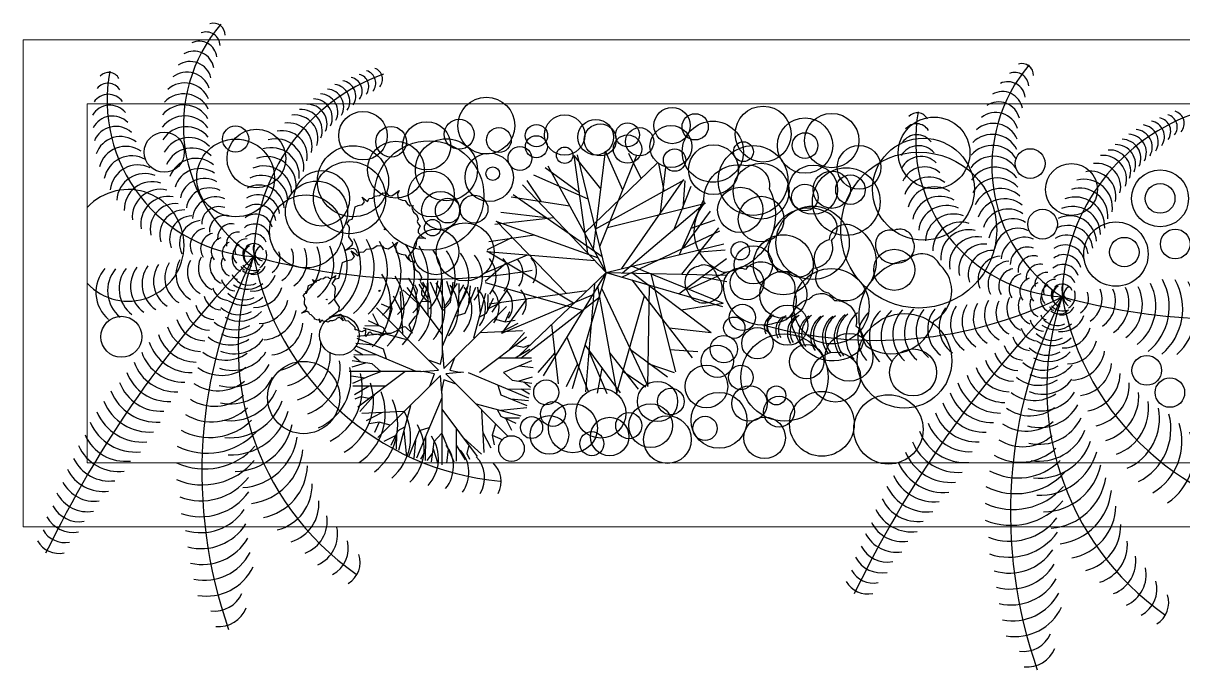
# Model space of a CAD drawing. Header units: millimetres. Extents: x 224.49 to 232.8, y 170.44 to 178.39.
# Drawn here: x 224.657 to 226.466, y 170.442 to 171.451 of the extents above; entities that cross this region are included whole.
import ezdxf

# ---------------------------------------------------------------- set-up
doc = ezdxf.new("R2010")
doc.units = ezdxf.units.MM
doc.layers.add('PROIEZIONI', color=145, linetype='Continuous', lineweight=13)
doc.layers.add('VEGETAZIONE', color=94, linetype='Continuous')

msp = doc.modelspace()

# ---------------------------------------------------------------- linework, layer by layer
at = {"layer": 'PROIEZIONI'}
for p, q in [((229.8825, 171.4253), (224.6571, 171.4253)), ((224.6571, 171.4253), (224.6571, 170.6654)), ((229.7825, 171.3253), (224.757, 171.3253)), ((224.757, 171.3253), (224.757, 170.7654)), ((229.7825, 170.7654), (224.757, 170.7654)), ((229.8825, 170.6654), (224.6571, 170.6654))]:
    msp.add_line(p, q, dxfattribs=at)
at = {"layer": 'VEGETAZIONE'}
for p, q in [((225.5583, 171.1929), (225.5167, 171.2446)), ((225.5377, 171.0923), (225.5167, 171.2445)), ((225.5664, 171.0622), (225.5218, 171.2459)), ((225.5465, 171.0987), (225.5656, 171.2512)), ((225.5566, 171.1026), (225.6145, 171.245)), ((225.5924, 171.1905), (225.5656, 171.2512)), ((225.6209, 171.2086), (225.6018, 171.2479)), ((225.5247, 171.1863), (225.4712, 171.2255)), ((225.5664, 171.0622), (225.4758, 171.228)), ((225.5334, 171.1238), (225.6465, 171.2334)), ((225.657, 171.1895), (225.6486, 171.2324)), ((225.6514, 171.1552), (225.6598, 171.2265)), ((225.5664, 171.0622), (225.4359, 171.1989)), ((225.4655, 171.1724), (225.4432, 171.2055)), ((225.5386, 171.1768), (225.4537, 171.2139)), ((225.5504, 171.1303), (225.6881, 171.2068)), ((225.591, 171.0682), (225.6876, 171.2073)), ((225.6868, 171.1618), (225.6899, 171.2053)), ((225.5604, 171.0868), (225.4214, 171.1834)), ((225.6726, 171.13), (225.6991, 171.1968)), ((225.5099, 171.1656), (225.4183, 171.1796)), ((225.5686, 171.1321), (225.7214, 171.1704)), ((225.5918, 171.0616), (225.721, 171.171)), ((225.681, 171.0901), (225.7181, 171.1749)), ((225.485, 171.1475), (225.3929, 171.1372)), ((225.4734, 171.1472), (225.4021, 171.1556)), ((225.6865, 171.1002), (225.7294, 171.1579)), ((225.6989, 171.1311), (225.7367, 171.1442)), ((225.5543, 171.0844), (225.3949, 171.1417)), ((225.5048, 171.0292), (225.3952, 171.1423)), ((225.5907, 171.0551), (225.7439, 171.1273)), ((225.6843, 171.0595), (225.7421, 171.1318)), ((225.42, 171.1167), (225.3808, 171.0976)), ((225.4546, 171.1202), (225.3835, 171.1098)), ((225.5489, 171.0805), (225.3802, 171.0946)), ((225.5154, 171.0143), (225.3803, 171.0953)), ((225.5664, 171.0622), (225.7501, 171.1069)), ((225.7123, 171.0945), (225.7521, 171.0973)), ((225.4434, 171.0893), (225.3774, 171.0609)), ((225.4109, 171.077), (225.3779, 171.0483)), ((225.6068, 171.072), (225.7492, 171.0141)), ((225.6796, 171.0291), (225.7542, 171.084)), ((225.5664, 171.0622), (225.4297, 170.9317)), ((225.5664, 171.0622), (225.4681, 170.9008)), ((225.5664, 171.0622), (225.5133, 170.8808)), ((225.5664, 171.0622), (225.7554, 171.0578)), ((225.5664, 171.0622), (225.7478, 171.0091)), ((225.6079, 171.0612), (225.7305, 170.9685)), ((225.6363, 171.06), (225.6746, 170.9072)), ((225.6947, 171.0363), (225.7554, 171.063)), ((225.7157, 171.0556), (225.7549, 171.048)), ((225.311, 170.9652), (225.2558, 171.0386)), ((225.2721, 171.0342), (225.2682, 171.0431)), ((225.2887, 171.021), (225.2749, 171.0438)), ((225.2887, 170.9947), (225.2887, 171.0462)), ((225.3039, 171.0206), (225.2926, 171.0469)), ((225.3011, 171.0276), (225.3039, 171.049)), ((225.3112, 170.936), (225.3112, 171.052)), ((225.3114, 170.9473), (225.3509, 171.0414)), ((225.3246, 171.0269), (225.318, 171.0481)), ((225.3235, 171.0159), (225.328, 171.047)), ((225.326, 171.0343), (225.3346, 171.0449)), ((225.3367, 171.0085), (225.3373, 171.0449)), ((225.337, 171.0304), (225.3447, 171.0431)), ((225.3463, 170.9986), (225.363, 171.0393)), ((225.3523, 171.0141), (225.3551, 171.0414)), ((225.3703, 170.9986), (225.3661, 171.0393)), ((225.5296, 171.0028), (225.3781, 171.046)), ((225.4124, 171.0362), (225.388, 171)), ((225.5481, 171.0447), (225.534, 170.876)), ((225.5532, 171.0406), (225.5833, 170.874)), ((225.5593, 171.0379), (225.6315, 170.8848)), ((225.6063, 171.0505), (225.7007, 170.9292)), ((225.6334, 171.042), (225.6308, 170.8845)), ((225.2325, 171.0053), (225.2296, 171.0206)), ((225.247, 171.0015), (225.2346, 171.0254)), ((225.2491, 170.9666), (225.2459, 171.0324)), ((225.277, 171.0102), (225.2491, 171.0352)), ((225.2692, 171.0212), (225.2721, 171.0342)), ((225.311, 171.0029), (225.3039, 171.0206)), ((225.3603, 170.96), (225.3789, 171.0297)), ((225.3796, 170.9986), (225.3906, 171.0219)), ((225.382, 171.0035), (225.3824, 171.0276)), ((225.5364, 171.0335), (225.3841, 171.0125)), ((225.4423, 171.0205), (225.4031, 170.967)), ((225.5448, 171.0267), (225.4032, 170.967)), ((225.5547, 171.0223), (225.4334, 170.928)), ((225.6259, 171.0254), (225.5826, 170.8739)), ((225.2887, 170.9261), (225.2084, 171.0071)), ((225.2162, 171.0126), (225.2162, 171.0126)), ((225.2325, 171.0053), (225.2162, 171.0126)), ((225.2275, 170.9883), (225.2325, 171.0053)), ((225.3114, 171.0025), (225.3235, 171.0159)), ((225.3298, 170.9289), (225.4108, 171.0092)), ((225.3838, 171.0064), (225.4014, 171.0152)), ((225.409, 170.9851), (225.4163, 171.0014)), ((225.4163, 171.0014), (225.4163, 171.0014)), ((225.6837, 171.0039), (225.7492, 171.0141)), ((225.219, 170.9759), (225.1957, 170.9869)), ((225.2112, 170.9801), (225.2024, 170.9977)), ((225.3311, 170.994), (225.3463, 170.9986)), ((225.3692, 170.9929), (225.3796, 170.9986)), ((225.392, 170.9901), (225.409, 170.9851)), ((225.4052, 170.9706), (225.4291, 170.983)), ((225.409, 170.9851), (225.4243, 170.988)), ((225.219, 170.9666), (225.1783, 170.9624)), ((225.2576, 170.9566), (225.1879, 170.9752)), ((225.2141, 170.9783), (225.19, 170.9787)), ((225.2247, 170.9656), (225.219, 170.9759)), ((225.3703, 170.9685), (225.4361, 170.9717)), ((225.4139, 170.9406), (225.4389, 170.9685)), ((225.4811, 170.9808), (225.4914, 170.8887)), ((225.6646, 170.9756), (225.7305, 170.9684)), ((225.2034, 170.9486), (225.1762, 170.9514)), ((225.2703, 170.9077), (225.1762, 170.9472)), ((225.219, 170.9426), (225.1783, 170.9593)), ((225.3689, 170.9066), (225.4423, 170.9618)), ((225.4249, 170.9483), (225.4378, 170.9455)), ((225.4378, 170.9455), (225.4468, 170.9494)), ((225.5051, 170.9615), (225.5389, 170.8752)), ((225.5333, 170.9491), (225.5882, 170.8745)), ((225.2091, 170.933), (225.1727, 170.9337)), ((225.1833, 170.9223), (225.1727, 170.9309)), ((225.1872, 170.9333), (225.1744, 170.941)), ((225.2236, 170.9275), (225.219, 170.9426)), ((225.3078, 170.9191), (225.311, 170.934)), ((225.3112, 170.9396), (225.3134, 170.9126)), ((225.3134, 170.9126), (225.3298, 170.9289)), ((225.3298, 170.9289), (225.3228, 170.9098)), ((225.3984, 170.9289), (225.4499, 170.9289)), ((225.4247, 170.9289), (225.4475, 170.9427)), ((225.4861, 170.9362), (225.4599, 170.9061)), ((225.5393, 170.9392), (225.5677, 170.8732)), ((225.5721, 170.9364), (225.6166, 170.88)), ((225.6044, 170.9421), (225.6621, 170.8992)), ((225.666, 170.9418), (225.7095, 170.9388)), ((225.1907, 170.9209), (225.1695, 170.9143)), ((225.2017, 170.9199), (225.1705, 170.9243)), ((225.2151, 170.9077), (225.2017, 170.9199)), ((225.278, 170.9075), (225.305, 170.9097)), ((225.2887, 170.9261), (225.3078, 170.9191)), ((225.305, 170.9097), (225.2887, 170.9261)), ((225.3228, 170.9098), (225.3377, 170.9066)), ((225.4066, 170.9066), (225.4243, 170.9137)), ((225.4243, 170.9137), (225.4506, 170.925)), ((225.4313, 170.9165), (225.4527, 170.9137)), ((225.5215, 170.9198), (225.504, 170.8838)), ((225.5599, 170.913), (225.5522, 170.8737)), ((225.6314, 170.9201), (225.6727, 170.9059)), ((225.2772, 170.9075), (225.1656, 170.9075)), ((225.19, 170.8974), (225.1686, 170.9002)), ((225.197, 170.9002), (225.1707, 170.8889)), ((225.2524, 170.9073), (225.179, 170.8521)), ((225.2147, 170.9073), (225.197, 170.9002)), ((225.2985, 170.9041), (225.2836, 170.9073)), ((225.2915, 170.885), (225.2985, 170.9041)), ((225.3079, 170.9013), (225.2915, 170.885)), ((225.3101, 170.8743), (225.3079, 170.9013)), ((225.3135, 170.8948), (225.3103, 170.8799)), ((225.3326, 170.8878), (225.3135, 170.8948)), ((225.3433, 170.9064), (225.3163, 170.9042)), ((225.3163, 170.9042), (225.3326, 170.8878)), ((225.351, 170.9062), (225.4451, 170.8667)), ((225.4062, 170.9062), (225.4196, 170.894)), ((225.4196, 170.894), (225.4507, 170.8896)), ((225.4306, 170.893), (225.4518, 170.8996)), ((225.438, 170.8916), (225.4486, 170.883)), ((225.5924, 170.9082), (225.6286, 170.8837)), ((225.2229, 170.885), (225.1714, 170.885)), ((225.1966, 170.885), (225.1738, 170.8712)), ((225.2074, 170.8733), (225.1824, 170.8454)), ((225.2915, 170.885), (225.2105, 170.8047)), ((225.3101, 170.8735), (225.3101, 170.7619)), ((225.3326, 170.8878), (225.4129, 170.8068)), ((225.3977, 170.8864), (225.4023, 170.8713)), ((225.4122, 170.8809), (225.4486, 170.8802)), ((225.4341, 170.8806), (225.4468, 170.8729)), ((225.1834, 170.8684), (225.1744, 170.8645)), ((225.1963, 170.8656), (225.1834, 170.8684)), ((225.3099, 170.8666), (225.2704, 170.7725)), ((225.3637, 170.8573), (225.4334, 170.8387)), ((225.4023, 170.8713), (225.4429, 170.8545)), ((225.4178, 170.8653), (225.4451, 170.8625)), ((225.251, 170.8454), (225.1852, 170.8422)), ((225.2161, 170.8433), (225.1922, 170.8309)), ((225.261, 170.8539), (225.2424, 170.7842)), ((225.3103, 170.8487), (225.3655, 170.7753)), ((225.3722, 170.8473), (225.3754, 170.7815)), ((225.3966, 170.8483), (225.4023, 170.838)), ((225.4023, 170.8473), (225.4429, 170.8515)), ((225.4023, 170.838), (225.4256, 170.827)), ((225.2123, 170.8288), (225.197, 170.8259)), ((225.2123, 170.8288), (225.205, 170.8125)), ((225.2293, 170.8238), (225.2123, 170.8288)), ((225.252, 170.821), (225.2417, 170.8153)), ((225.2901, 170.8199), (225.2749, 170.8153)), ((225.3326, 170.8192), (225.3326, 170.7677)), ((225.3938, 170.8256), (225.3888, 170.8086)), ((225.4072, 170.8356), (225.4313, 170.8352)), ((225.41, 170.8338), (225.4189, 170.8162)), ((225.205, 170.8125), (225.205, 170.8125)), ((225.2375, 170.8075), (225.2199, 170.7987)), ((225.2417, 170.8153), (225.2306, 170.792)), ((225.2393, 170.8104), (225.2389, 170.7863)), ((225.251, 170.8153), (225.2552, 170.7746)), ((225.2749, 170.8153), (225.2582, 170.7746)), ((225.2846, 170.8054), (225.2839, 170.769)), ((225.3099, 170.8114), (225.2977, 170.798)), ((225.3103, 170.811), (225.3174, 170.7933)), ((225.3442, 170.8037), (225.3722, 170.7787)), ((225.3743, 170.8124), (225.3867, 170.7885)), ((225.3888, 170.8086), (225.3917, 170.7933)), ((225.3888, 170.8086), (225.4051, 170.8013)), ((225.4051, 170.8013), (225.4051, 170.8013)), ((225.269, 170.7998), (225.2662, 170.7725)), ((225.2843, 170.7835), (225.2766, 170.7707)), ((225.2977, 170.798), (225.2933, 170.7669)), ((225.2967, 170.787), (225.3033, 170.7658)), ((225.3174, 170.7933), (225.3287, 170.767)), ((225.3202, 170.7863), (225.3174, 170.7649)), ((225.3326, 170.7929), (225.3464, 170.7701)), ((225.352, 170.7927), (225.3492, 170.7797)), ((225.2953, 170.7796), (225.2867, 170.769)), ((225.3492, 170.7797), (225.3531, 170.7708))]:
    msp.add_line(p, q, dxfattribs=at)
for points in [[(225.7495, 171.0619, -0.520567), (225.7195, 171.17, -0.520567), (225.7845, 171.2289, -0.520567), (225.821, 171.1928, -0.520567)], [(225.8221, 171.1107, 0.520567), (225.8501, 171.0625, 0.520567), (225.889, 171.0691, 0.520567), (225.9179, 171.1123, 0.520567), (225.9133, 171.1548, 0.520567)], [(225.9694, 171.0351, -0.520567), (225.9139, 171.0297, -0.520567), (225.8967, 171.0652, -0.520567), (225.9148, 171.1138, -0.520567), (225.952, 171.1349, -0.520567)], [(226.0235, 171.0768, -0.520567), (225.9873, 171.106, -0.520567), (226.015, 171.1277, -0.520567), (226.0445, 171.1131, -0.520567)], [(225.9721, 170.9476, 0.520567), (226.0775, 170.9864, 0.520567), (226.0874, 171.0735, 0.520567), (226.0367, 171.0821, 0.520567)], [(225.6928, 171.0334, 0.520567), (225.7376, 171.0211, 0.520567), (225.7391, 171.0563, 0.520567), (225.71, 171.0717, 0.520567)], [(225.8319, 170.9841, 0.520567), (225.8605, 171.0319, 0.520567), (225.8357, 171.0627, 0.520567), (225.784, 171.067, 0.520567), (225.7491, 171.0423, 0.520567)], [(225.8608, 170.9692, -0.520567), (225.8831, 171.0203, -0.520567), (225.9225, 171.0182, -0.520567), (225.9561, 170.9787, -0.520567), (225.9565, 170.9359, -0.520567)]]:
    msp.add_lwpolyline(points, format="xyb", close=True, dxfattribs=at)
for points in [[(225.1817, 171.0916), (225.1787, 171.0921), (225.1759, 171.0974), (225.1723, 171.0997), (225.1653, 171.0983), (225.1581, 171.096), (225.1634, 171.0996), (225.1703, 171.1051), (225.1711, 171.1092), (225.1652, 171.1178), (225.1655, 171.1231), (225.1662, 171.1318), (225.1651, 171.135), (225.162, 171.1383), (225.1662, 171.1444), (225.1701, 171.1452), (225.1717, 171.15), (225.1749, 171.1646), (225.1797, 171.1666), (225.1863, 171.1684), (225.1896, 171.1722), (225.1857, 171.1795), (225.1944, 171.1731), (225.1966, 171.1777), (225.2016, 171.1782), (225.2049, 171.1814), (225.2127, 171.1823), (225.2182, 171.1862), (225.2243, 171.1858), (225.2266, 171.183), (225.2319, 171.182), (225.2374, 171.1852), (225.2435, 171.19), (225.241, 171.1846), (225.2419, 171.1778), (225.248, 171.1751), (225.2531, 171.1745), (225.2559, 171.1698), (225.2601, 171.1662), (225.2653, 171.1669), (225.2634, 171.1625), (225.2657, 171.1562), (225.2704, 171.1525), (225.2733, 171.1461), (225.2719, 171.1415), (225.2733, 171.138), (225.2761, 171.1345), (225.2734, 171.1289), (225.2734, 171.1243), (225.279, 171.1183), (225.2846, 171.1152), (225.2782, 171.1159), (225.2726, 171.1156), (225.2704, 171.1127), (225.2699, 171.1065), (225.2683, 171.1), (225.2647, 171.0966), (225.2575, 171.0869), (225.26, 171.0807)], [(225.1546, 170.9947), (225.1535, 170.9932), (225.1562, 170.9867), (225.1513, 170.9914), (225.1499, 170.9918), (225.1467, 170.9908), (225.1443, 170.9885), (225.1396, 170.9866), (225.136, 170.9866), (225.1327, 170.9847), (225.1297, 170.9856), (225.1252, 170.986), (225.1236, 170.9876), (225.1224, 170.9874), (225.1198, 170.9843), (225.12, 170.9894), (225.117, 170.9878), (225.1153, 170.9882), (225.1127, 170.9894), (225.1116, 170.9893), (225.1116, 170.9911), (225.1065, 170.9961), (225.1043, 170.9965), (225.1025, 170.9998), (225.1002, 171.0012), (225.0959, 171.0003), (225.0914, 170.9989), (225.0947, 171.0011), (225.099, 171.0046), (225.0995, 171.0071), (225.0958, 171.0125), (225.096, 171.0159), (225.0965, 171.0213), (225.0958, 171.0233), (225.0938, 171.0253), (225.0964, 171.0292), (225.0988, 171.0297), (225.0999, 171.0326), (225.1019, 171.0418), (225.1048, 171.043), (225.109, 171.0442), (225.1111, 171.0465), (225.1086, 171.0511), (225.114, 171.0471), (225.1154, 171.05), (225.1185, 171.0503), (225.1206, 171.0523), (225.1255, 171.0529), (225.1289, 171.0552), (225.1328, 171.055), (225.1342, 171.0532), (225.1375, 171.0526), (225.1409, 171.0546), (225.1447, 171.0576), (225.1432, 171.0543), (225.1436, 171.051)]]:
    msp.add_lwpolyline(points, dxfattribs=at)
for points in [[(225.2205, 171.1303), (225.2222, 171.1299), (225.2205, 171.1286)], [(225.1687, 171.0961), (225.1796, 171.0881), (225.1823, 171.0939), (225.1886, 171.0945), (225.1927, 171.0985), (225.2024, 171.0997), (225.2094, 171.1044), (225.217, 171.104), (225.2198, 171.1005), (225.2264, 171.0992), (225.2334, 171.1032), (225.241, 171.1093), (225.2379, 171.1025), (225.239, 171.094), (225.2467, 171.0907), (225.2529, 171.0899), (225.2564, 171.084), (225.2617, 171.0795), (225.2683, 171.0804), (225.2659, 171.0749), (225.2687, 171.067), (225.2747, 171.0624), (225.2782, 171.0543), (225.2765, 171.0487), (225.2783, 171.0443), (225.2818, 171.0399), (225.2783, 171.0328), (225.2784, 171.0271), (225.2854, 171.0197), (225.2924, 171.0158), (225.2844, 171.0167), (225.2774, 171.0162), (225.2746, 171.0126), (225.274, 171.0049), (225.272, 170.9968), (225.2675, 170.9925), (225.2585, 170.9804), (225.2638, 170.9673), (225.254, 170.9768), (225.2512, 170.9775), (225.245, 170.9755), (225.2401, 170.9709), (225.2308, 170.9671), (225.2235, 170.9671), (225.2169, 170.9634), (225.211, 170.9652), (225.2019, 170.9659), (225.1988, 170.9692), (225.1963, 170.9687), (225.1912, 170.9625), (225.1914, 170.9728), (225.1855, 170.9696), (225.1821, 170.9704), (225.1768, 170.9728), (225.1747, 170.9726), (225.1747, 170.9762), (225.1646, 170.9862), (225.16, 170.9869), (225.1565, 170.9935), (225.152, 170.9964), (225.1433, 170.9946), (225.1343, 170.9918), (225.1409, 170.9962), (225.1495, 171.0031), (225.1505, 171.0082), (225.1431, 171.019), (225.1434, 171.0257), (225.1444, 171.0365), (225.143, 171.0405), (225.1392, 171.0446), (225.1443, 171.0523), (225.1492, 171.0533), (225.1512, 171.0592), (225.1553, 171.0776), (225.1612, 171.0801), (225.1695, 171.0823), (225.1737, 171.087)], [(225.1304, 171.0203), (225.1314, 171.0201), (225.1304, 171.0193)], [(225.2122, 171.0347), (225.2143, 171.0341), (225.2123, 171.0325)]]:
    msp.add_lwpolyline(points, close=True, dxfattribs=at)
for centre, radius in [((225.3796, 171.2912), 0.0445), ((225.1871, 171.2756), 0.0378), ((225.5018, 171.2766), 0.0315), ((225.6693, 171.2914), 0.0283), ((225.7053, 171.2894), 0.0205), ((225.8113, 171.2781), 0.0436), ((225.9184, 171.268), 0.0424), ((224.9884, 171.2704), 0.0204), ((225.2309, 171.2661), 0.0239), ((225.2865, 171.2597), 0.0376), ((225.3372, 171.2778), 0.0233), ((225.4577, 171.2757), 0.0174), ((225.5502, 171.2732), 0.0278), ((225.5573, 171.269), 0.025), ((225.5998, 171.2768), 0.0187), ((225.6675, 171.2587), 0.0327), ((225.7329, 171.2506), 0.0477), ((225.8767, 171.2601), 0.0432), ((226.078, 171.2487), 0.0559), ((224.8771, 171.2498), 0.0313), ((224.9884, 171.2097), 0.0607), ((225.0209, 171.2401), 0.0458), ((225.3173, 171.2224), 0.0484), ((225.3991, 171.2688), 0.0194), ((225.4577, 171.2584), 0.0172), ((225.5998, 171.2547), 0.0221), ((225.6187, 171.2661), 0.022), ((225.8767, 171.2601), 0.0201), ((226.0613, 171.1921), 0.0795), ((225.1715, 171.2045), 0.0555), ((225.2384, 171.2225), 0.0443), ((225.2902, 171.1823), 0.0854), ((225.432, 171.24), 0.0186), ((225.5018, 171.2451), 0.0128), ((225.6733, 171.2376), 0.0175), ((225.7339, 171.2226), 0.0389), ((225.7957, 171.2057), 0.0544), ((225.7806, 171.2506), 0.0155), ((225.9611, 171.2263), 0.0341), ((226.2279, 171.2321), 0.0232), ((225.1661, 171.179), 0.0563), ((225.384, 171.2106), 0.0377), ((226.0541, 171.1283), 0.1216), ((225.1228, 171.1778), 0.0434), ((225.2936, 171.1846), 0.0358), ((225.3896, 171.2163), 0.0106), ((225.8081, 171.189), 0.0436), ((225.8892, 171.1913), 0.0384), ((225.9409, 171.1728), 0.0528), ((225.9184, 171.1913), 0.0291), ((226.2923, 171.1917), 0.0405), ((226.4306, 171.1777), 0.0444), ((225.1146, 171.1564), 0.0484), ((225.8765, 171.1793), 0.0208), ((225.9475, 171.1913), 0.023), ((226.4306, 171.1777), 0.0232), ((225.0983, 171.1263), 0.057), ((225.3082, 171.1589), 0.0296), ((225.3604, 171.161), 0.0217), ((225.7756, 171.1599), 0.0353), ((225.8081, 171.1454), 0.0356), ((225.3194, 171.1588), 0.0194), ((225.8885, 171.1085), 0.0572), ((225.2957, 171.1321), 0.0128), ((226.2473, 171.1375), 0.0232), ((225.3011, 171.0942), 0.0356), ((225.3464, 171.0942), 0.0452), ((226.3617, 171.0908), 0.0502), ((226.4542, 171.1066), 0.0232), ((225.7757, 171.096), 0.0143), ((225.8428, 171.0742), 0.0467), ((226.3748, 171.094), 0.023), ((225.796, 171.0742), 0.0298), ((226.0159, 171.0663), 0.0321), ((225.7863, 171.046), 0.0263), ((225.8428, 171.0275), 0.0367), ((225.9178, 171.0095), 0.0589), ((225.779, 170.992), 0.0205), ((225.8496, 170.98), 0.0314), ((224.8102, 170.9618), 0.032), ((225.1503, 170.9643), 0.031), ((225.7663, 170.976), 0.0167), ((226.0318, 170.9243), 0.0737), ((225.75, 170.9425), 0.0213), ((225.8447, 170.8984), 0.0681), ((225.8025, 170.9518), 0.0245), ((225.9454, 170.9299), 0.0373), ((225.7399, 170.9237), 0.0252), ((225.8792, 170.923), 0.0269), ((225.9244, 170.899), 0.0389), ((226.0452, 170.9063), 0.0367), ((226.4097, 170.9095), 0.0232), ((225.0946, 170.8671), 0.0564), ((225.7228, 170.8844), 0.0333), ((225.7766, 170.8984), 0.0191), ((225.4729, 170.8751), 0.0195), ((225.6465, 170.8609), 0.0314), ((226.4459, 170.8748), 0.023), ((225.5583, 170.8427), 0.039), ((225.6673, 170.8609), 0.0208), ((225.7425, 170.8315), 0.0436), ((225.79, 170.8577), 0.0276), ((225.8319, 170.8703), 0.0148), ((225.903, 170.826), 0.0505), ((225.4835, 170.8414), 0.0194), ((225.5146, 170.8192), 0.0382), ((225.6359, 170.8233), 0.0341), ((225.8361, 170.845), 0.024), ((226.0069, 170.8174), 0.0541), ((225.4501, 170.8203), 0.0172), ((225.4779, 170.8087), 0.0301), ((225.6018, 170.8233), 0.0204), ((225.6621, 170.8015), 0.0372), ((225.7207, 170.819), 0.0188), ((225.8137, 170.8042), 0.0324), ((225.572, 170.8062), 0.03), ((225.4188, 170.7875), 0.02), ((225.5441, 170.7951), 0.0188)]:
    msp.add_circle(centre, radius, dxfattribs=at)
for centre, radius, start, end in [((225.1511, 171.291), 0.2442, 139.5669, 236.5663), ((224.9425, 171.4156), 0.0218, 2.1115, 111.3723), ((224.9538, 171.433), 0.0181, 358.0698, 107.3306), ((224.9319, 171.3957), 0.0272, 6.1531, 115.4139), ((224.9233, 171.3758), 0.0317, 10.1948, 119.4556), ((224.9174, 171.3578), 0.0335, 14.2365, 123.4973), ((225.2001, 171.3638), 0.0177, 317.6963, 71.0431), ((226.4124, 171.2279), 0.2442, 139.5669, 236.5663), ((226.2151, 171.3699), 0.0181, 358.0698, 107.3306), ((224.7905, 171.3562), 0.0181, 27.8369, 137.0977), ((225.0322, 171.3309), 0.2442, 169.334, 266.3334), ((224.9126, 171.3385), 0.0363, 18.2781, 127.5389), ((225.3238, 171.0828), 0.3072, 109.8929, 179.1654), ((225.1514, 171.3371), 0.0246, 326.7872, 80.134), ((225.1642, 171.3452), 0.0217, 324.5145, 77.8613), ((225.1765, 171.3522), 0.0197, 322.2418, 75.5886), ((225.187, 171.3577), 0.02, 319.969, 73.3158), ((226.2038, 171.3525), 0.0218, 2.1115, 111.3723), ((224.7893, 171.3355), 0.0218, 31.8786, 141.1394), ((224.9092, 171.318), 0.0399, 22.3198, 131.5806), ((225.1293, 171.3208), 0.0277, 331.3327, 84.6795), ((225.1398, 171.3289), 0.0267, 329.06, 82.4067), ((226.1846, 171.3127), 0.0317, 10.1948, 119.4556), ((226.1931, 171.3326), 0.0272, 6.1531, 115.4139), ((224.7899, 171.3129), 0.0272, 35.9202, 145.181), ((224.9077, 171.2982), 0.0426, 26.3615, 135.6223), ((225.1002, 171.2939), 0.0308, 338.1509, 91.4977), ((225.1095, 171.3033), 0.0298, 335.8781, 89.2249), ((225.1192, 171.3123), 0.0287, 333.6054, 86.9522), ((226.1787, 171.2947), 0.0335, 14.2365, 123.4973), ((224.7924, 171.2914), 0.0317, 39.9619, 149.2227), ((224.9077, 171.2801), 0.0435, 30.4031, 139.6639), ((225.0801, 171.2711), 0.0368, 342.6963, 96.0431), ((225.0904, 171.2833), 0.0331, 340.4236, 93.7704), ((226.0518, 171.2931), 0.0181, 27.8369, 137.0977), ((226.2934, 171.2678), 0.2442, 169.334, 266.3334), ((226.1739, 171.2754), 0.0363, 18.2781, 127.5389), ((226.585, 171.0197), 0.3072, 109.8929, 179.1654), ((226.4377, 171.2891), 0.0197, 322.2418, 75.5886), ((226.4482, 171.2946), 0.02, 319.969, 73.3158), ((224.7962, 171.2728), 0.0335, 44.0036, 153.2644), ((224.8016, 171.2537), 0.0363, 48.0452, 157.306), ((224.9091, 171.263), 0.0435, 34.4448, 143.7056), ((224.9117, 171.246), 0.0435, 38.4865, 147.7473), ((225.071, 171.2587), 0.0368, 345.5535, 98.9003), ((226.0506, 171.2724), 0.0218, 31.8786, 141.1394), ((226.1705, 171.2549), 0.0399, 22.3198, 131.5806), ((226.401, 171.2658), 0.0267, 329.06, 82.4067), ((226.4127, 171.274), 0.0246, 326.7872, 80.134), ((226.4255, 171.2821), 0.0217, 324.5145, 77.8613), ((224.8088, 171.2343), 0.0399, 52.0869, 161.3477), ((224.9155, 171.2292), 0.0435, 42.5281, 151.7889), ((225.0506, 171.2264), 0.0443, 351.2677, 104.6145), ((225.0612, 171.2441), 0.0391, 348.4106, 101.7574), ((226.0512, 171.2498), 0.0272, 35.9202, 145.181), ((226.1689, 171.2351), 0.0426, 26.3615, 135.6223), ((226.3805, 171.2492), 0.0287, 333.6054, 86.9522), ((226.3906, 171.2577), 0.0277, 331.3327, 84.6795), ((224.8173, 171.2163), 0.0426, 56.1286, 165.3894), ((224.9204, 171.2128), 0.0435, 46.5698, 155.8306), ((225.0441, 171.2132), 0.0437, 354.1249, 107.4717), ((226.0537, 171.2283), 0.0317, 39.9619, 149.2227), ((226.169, 171.217), 0.0435, 30.4031, 139.6639), ((226.3516, 171.2202), 0.0331, 340.4236, 93.7704), ((226.3615, 171.2308), 0.0308, 338.1509, 91.4977), ((226.3708, 171.2402), 0.0298, 335.8781, 89.2249), ((224.8263, 171.2006), 0.0435, 60.1702, 169.431), ((224.9265, 171.1967), 0.0435, 50.6115, 159.8723), ((225.0369, 171.197), 0.046, 356.982, 110.3288), ((226.0574, 171.2097), 0.0335, 44.0036, 153.2644), ((226.1704, 171.1999), 0.0435, 34.4448, 143.7056), ((226.3414, 171.208), 0.0368, 342.6963, 96.0431), ((224.836, 171.1864), 0.0435, 64.2119, 173.4727), ((224.8467, 171.173), 0.0435, 68.2536, 177.5144), ((224.9323, 171.1844), 0.0399, 54.6531, 163.9139), ((225.0325, 171.1847), 0.0437, 359.8392, 113.186), ((226.0629, 171.1906), 0.0363, 48.0452, 157.306), ((226.173, 171.1829), 0.0435, 38.4865, 147.7473), ((226.3225, 171.181), 0.0391, 348.4106, 101.7574), ((226.3323, 171.1956), 0.0368, 345.5535, 98.9003), ((224.8583, 171.1603), 0.0435, 72.2952, 181.556), ((224.9396, 171.1709), 0.0381, 58.6948, 167.9556), ((225.0253, 171.1595), 0.0391, 5.5535, 118.9003), ((225.0287, 171.1722), 0.0414, 2.6963, 116.0431), ((226.0701, 171.1712), 0.0399, 52.0869, 161.3477), ((226.1767, 171.1661), 0.0435, 42.5281, 151.7889), ((226.3119, 171.1633), 0.0443, 351.2677, 104.6145), ((224.8209, 171.1045), 0.0871, 222.76, 137.24), ((224.8708, 171.1485), 0.0435, 76.3369, 185.5977), ((224.884, 171.1375), 0.0435, 80.3786, 189.6394), ((224.9476, 171.1579), 0.0363, 62.7365, 171.9973), ((224.9575, 171.1439), 0.0363, 66.7781, 176.0389), ((225.0233, 171.1493), 0.0341, 8.4106, 121.7574), ((226.0786, 171.1532), 0.0426, 56.1286, 165.3894), ((226.0876, 171.1375), 0.0435, 60.1702, 169.431), ((226.1817, 171.1497), 0.0435, 46.5698, 155.8306), ((226.3054, 171.1501), 0.0437, 354.1249, 107.4717), ((224.8952, 171.1298), 0.0399, 84.4202, 193.681), ((224.9627, 171.1377), 0.0272, 70.8198, 180.0806), ((225.0211, 171.1375), 0.0308, 11.2677, 124.6145), ((226.0973, 171.1233), 0.0435, 64.2119, 173.4727), ((226.1878, 171.1336), 0.0435, 50.6115, 159.8723), ((226.2938, 171.1216), 0.0437, 359.8392, 113.186), ((226.2982, 171.1339), 0.046, 356.982, 110.3288), ((224.9082, 171.1216), 0.0381, 88.4619, 197.7227), ((224.9217, 171.1143), 0.0363, 92.5036, 201.7644), ((224.9721, 171.1268), 0.0245, 74.8615, 184.1223), ((225.0196, 171.1264), 0.0267, 14.1249, 127.4717), ((226.108, 171.1099), 0.0435, 68.2536, 177.5144), ((226.1936, 171.1213), 0.0399, 54.6531, 163.9139), ((226.2008, 171.1078), 0.0381, 58.6948, 167.9556), ((226.2899, 171.1091), 0.0414, 2.6963, 116.0431), ((224.9372, 171.1071), 0.0363, 96.5452, 205.806), ((224.9448, 171.1043), 0.0272, 100.5869, 209.8477), ((224.9822, 171.1164), 0.0218, 78.9031, 188.1639), ((225.018, 171.1132), 0.0246, 16.982, 130.3288), ((226.1196, 171.0972), 0.0435, 72.2952, 181.556), ((226.132, 171.0854), 0.0435, 76.3369, 185.5977), ((226.2089, 171.0948), 0.0363, 62.7365, 171.9973), ((226.2866, 171.0964), 0.0391, 5.5535, 118.9003), ((224.9584, 171.0995), 0.0245, 104.6286, 213.8894), ((224.9722, 171.0955), 0.0218, 108.6702, 217.931), ((224.9854, 171.0925), 0.0181, 112.7119, 221.9727), ((224.9921, 171.1073), 0.0181, 82.9448, 192.2056), ((225.0055, 171.0965), 0.0181, 86.9865, 196.2473), ((225.0173, 171.1026), 0.0199, 19.8392, 133.186), ((225.0858, 171.0734), 0.0768, 308.2446, 26.984), ((225.0931, 171.0718), 0.0905, 309.4351, 28.1744), ((225.112, 171.0683), 0.0926, 310.6256, 29.3649), ((225.135, 171.0647), 0.0905, 311.816, 30.5554), ((225.156, 171.0618), 0.0905, 313.0065, 31.7459), ((226.1453, 171.0744), 0.0435, 80.3786, 189.6394), ((226.2188, 171.0808), 0.0363, 66.7781, 176.0389), ((226.2846, 171.0862), 0.0341, 8.4106, 121.7574), ((225.0033, 171.0832), 0.0204, 157.8629, 248.5599), ((225.0023, 171.0898), 0.0181, 116.7536, 226.0144), ((225.0199, 171.0912), 0.0204, 159.4783, 250.1753), ((225.0214, 171.089), 0.0204, 129.7112, 220.4082), ((225.0194, 171.0883), 0.0181, 120.7952, 230.056), ((225.0169, 171.0908), 0.0164, 22.6963, 136.0431), ((225.0362, 171.0997), 0.0204, 161.0937, 251.7906), ((225.0365, 171.088), 0.0181, 124.8369, 234.0977), ((225.0146, 171.0891), 0.0224, 301.1017, 19.8411), ((225.0309, 171.085), 0.0268, 302.2922, 21.0316), ((225.0379, 171.0837), 0.041, 303.4827, 22.2221), ((225.0521, 171.0805), 0.0476, 304.6732, 23.4125), ((225.0631, 171.0781), 0.0576, 305.8637, 24.603), ((225.0774, 171.0751), 0.0642, 307.0541, 25.7935), ((225.1807, 171.0591), 0.0868, 314.197, 32.9363), ((225.2066, 171.0569), 0.0822, 315.3875, 34.1268), ((225.2376, 171.0551), 0.0723, 316.5779, 35.3173), ((225.2612, 171.0543), 0.0699, 317.7684, 36.5078), ((225.29, 171.054), 0.0623, 318.9589, 37.6983), ((226.1564, 171.0667), 0.0399, 84.4202, 193.681), ((226.1694, 171.0585), 0.0381, 88.4619, 197.7227), ((226.224, 171.0746), 0.0272, 70.8198, 180.0806), ((226.2808, 171.0633), 0.0267, 14.1249, 127.4717), ((226.2824, 171.0744), 0.0308, 11.2677, 124.6145), ((226.2855, 169.8531), 1.7701, 135.7969, 154.1802), ((224.8914, 171.0446), 0.0489, 144.9398, 235.6368), ((224.9071, 171.0488), 0.0468, 146.5552, 237.2522), ((224.9228, 171.0535), 0.0448, 148.1706, 238.8676), ((224.9402, 171.0592), 0.0448, 149.786, 240.483), ((224.9509, 171.0627), 0.0377, 151.4014, 242.0983), ((224.9681, 171.0692), 0.0377, 153.0167, 243.7137), ((225.6777, 170.7509), 0.7419, 153.0343, 199.3216), ((224.9787, 171.0731), 0.0305, 154.6321, 245.3291), ((224.9865, 171.0756), 0.0204, 156.2475, 246.9445), ((225.424, 170.9451), 0.4315, 160.7737, 234.979), ((225.0042, 171.0739), 0.00771, 192.2358, 264.5911), ((225.0176, 171.0884), 0.0232, 220.3343, 293.8495), ((225.0157, 171.0796), 0.0205, 260.1227, 337.5176), ((225.2839, 172.0751), 1.0233, 254.8546, 279.4139), ((225.4408, 171.1662), 0.4315, 190.5408, 264.7461), ((225.3184, 171.0545), 0.0551, 320.1494, 38.8887), ((225.3508, 171.0559), 0.0439, 321.3398, 40.0792), ((225.3756, 171.0577), 0.0402, 322.5303, 41.2697), ((225.4034, 171.0604), 0.0335, 323.7208, 42.4602), ((225.4275, 171.0637), 0.0305, 324.9113, 43.6506), ((226.1829, 171.0512), 0.0363, 92.5036, 201.7644), ((226.1985, 171.044), 0.0363, 96.5452, 205.806), ((226.2334, 171.0637), 0.0245, 74.8615, 184.1223), ((226.2435, 171.0533), 0.0218, 78.9031, 188.1639), ((226.2793, 171.0501), 0.0246, 16.982, 130.3288), ((224.8265, 171.0313), 0.056, 138.4783, 229.1753), ((224.8416, 171.0337), 0.0529, 140.0937, 230.7906), ((224.8576, 171.0367), 0.0509, 141.7091, 232.406), ((224.8745, 171.0404), 0.0499, 143.3244, 234.0214), ((224.9922, 171.061), 0.00925, 192.8565, 265.2118), ((225.012, 171.081), 0.0205, 230.3556, 307.7505), ((225.0152, 171.07), 0.0369, 263.4864, 340.8813), ((225.1397, 171.0121), 0.0905, 313.0065, 31.7459), ((225.1644, 171.0094), 0.0868, 314.197, 32.9363), ((226.2061, 171.0412), 0.0272, 100.5869, 209.8477), ((226.2197, 171.0364), 0.0245, 104.6286, 213.8894), ((226.2534, 171.0442), 0.0181, 82.9448, 192.2056), ((226.2786, 171.0395), 0.0199, 19.8392, 133.186), ((224.9782, 171.0448), 0.0262, 194.0979, 266.4532), ((224.989, 171.0567), 0.0231, 193.4772, 265.8325), ((225.0068, 171.0729), 0.0369, 233.7193, 311.1142), ((225.0086, 171.0703), 0.0278, 222.251, 295.7662), ((225.0189, 171.0507), 0.0431, 266.85, 344.2449), ((225.1902, 171.0071), 0.0822, 315.3875, 34.1268), ((225.2213, 171.0053), 0.0723, 316.5779, 35.3173), ((225.2449, 171.0045), 0.0699, 317.7684, 36.5078), ((225.2737, 171.0043), 0.0623, 318.9589, 37.6983), ((225.302, 171.0048), 0.0551, 320.1494, 38.8887), ((226.2335, 171.0324), 0.0218, 108.6702, 217.931), ((226.2467, 171.0294), 0.0181, 112.7119, 221.9727), ((226.2636, 171.0267), 0.0181, 116.7536, 226.0144), ((226.2667, 171.0334), 0.0181, 86.9865, 196.2473), ((226.2811, 171.0281), 0.0204, 159.4783, 250.1753), ((226.2827, 171.0259), 0.0204, 129.7112, 220.4082), ((226.2807, 171.0252), 0.0181, 120.7952, 230.056), ((226.2781, 171.0277), 0.0164, 22.6963, 136.0431), ((226.2975, 171.0366), 0.0204, 161.0937, 251.7906), ((226.2978, 171.0249), 0.0181, 124.8369, 234.0977), ((226.2991, 171.0206), 0.041, 303.4827, 22.2221), ((226.3134, 171.0174), 0.0476, 304.6732, 23.4125), ((226.3243, 171.015), 0.0576, 305.8637, 24.603), ((226.3387, 171.012), 0.0642, 307.0541, 25.7935), ((226.3471, 171.0103), 0.0768, 308.2446, 26.984), ((226.3544, 171.0087), 0.0905, 309.4351, 28.1744), ((226.3732, 171.0052), 0.0926, 310.6256, 29.3649), ((226.3962, 171.0016), 0.0905, 311.816, 30.5554), ((224.967, 171.0322), 0.0285, 194.7186, 267.0738), ((225.0011, 171.0542), 0.0348, 224.1676, 297.6829), ((225.0005, 171.0543), 0.0431, 237.0829, 314.4778), ((225.0249, 171.0288), 0.0462, 270.2136, 347.6086), ((225.3345, 171.0062), 0.0439, 321.3398, 40.0792), ((225.3593, 171.008), 0.0402, 322.5303, 41.2697), ((225.3871, 171.0107), 0.0335, 323.7208, 42.4602), ((225.4111, 171.014), 0.0305, 324.9113, 43.6506), ((225.9875, 171.6111), 0.6548, 254.1567, 296.3219), ((227.5468, 169.79), 1.7701, 135.7969, 154.1802), ((226.2015, 170.9961), 0.0448, 149.786, 240.483), ((226.2122, 170.9996), 0.0377, 151.4014, 242.0983), ((226.2293, 171.0061), 0.0377, 153.0167, 243.7137), ((226.939, 170.6878), 0.7419, 153.0343, 199.3216), ((226.2399, 171.01), 0.0305, 154.6321, 245.3291), ((226.2478, 171.0125), 0.0204, 156.2475, 246.9445), ((226.2646, 171.0201), 0.0204, 157.8629, 248.5599), ((226.6853, 170.882), 0.4315, 160.7737, 234.979), ((226.5452, 172.012), 1.0233, 254.8546, 279.4139), ((226.7021, 171.1031), 0.4315, 190.5408, 264.7461), ((226.2759, 171.026), 0.0224, 301.1017, 19.8411), ((226.2922, 171.0219), 0.0268, 302.2922, 21.0316), ((224.9486, 171.0107), 0.0386, 195.96, 268.3152), ((224.9559, 171.0195), 0.0308, 195.3393, 267.6945), ((224.9934, 171.0368), 0.0406, 226.0843, 299.5995), ((224.9948, 171.0324), 0.0462, 240.4465, 317.8415), ((225.0295, 171.0111), 0.0539, 273.5773, 350.9722), ((226.0117, 170.9608), 0.0529, 132.0167, 222.7137), ((226.0331, 170.962), 0.056, 133.6321, 224.3291), ((226.0513, 170.9636), 0.056, 135.2475, 225.9445), ((226.0696, 170.9656), 0.056, 136.8629, 227.5599), ((226.0877, 170.9682), 0.056, 138.4783, 229.1753), ((226.1028, 170.9706), 0.0529, 140.0937, 230.7906), ((226.1189, 170.9736), 0.0509, 141.7091, 232.406), ((226.1358, 170.9773), 0.0499, 143.3244, 234.0214), ((226.1526, 170.9815), 0.0489, 144.9398, 235.6368), ((226.1684, 170.9857), 0.0468, 146.5552, 237.2522), ((226.184, 170.9904), 0.0448, 148.1706, 238.8676), ((226.2655, 171.0108), 0.00771, 192.2358, 264.5911), ((226.2733, 171.0179), 0.0205, 230.3556, 307.7505), ((226.2789, 171.0253), 0.0232, 220.3343, 293.8495), ((226.277, 171.0165), 0.0205, 260.1227, 337.5176), ((224.9413, 171.0019), 0.0463, 196.5807, 268.9359), ((224.9862, 171.0192), 0.0464, 228.001, 301.5162), ((225.0384, 170.9885), 0.0554, 276.9409, 354.3358), ((225.8335, 170.9768), 0.0204, 119.0937, 209.7906), ((225.8376, 170.9779), 0.0204, 119.0937, 209.7906), ((225.8554, 170.9722), 0.0244, 120.7091, 211.406), ((225.8596, 170.9733), 0.0244, 120.7091, 211.406), ((225.8796, 170.9681), 0.0305, 122.3244, 213.0214), ((225.8838, 170.9693), 0.0305, 122.3244, 213.0214), ((225.9018, 170.9651), 0.0346, 123.9398, 214.6368), ((225.906, 170.9662), 0.0346, 123.9398, 214.6368), ((225.9231, 170.9628), 0.0377, 125.5552, 216.2522), ((225.9273, 170.9639), 0.0377, 125.5552, 216.2522), ((225.9445, 170.9612), 0.0407, 127.1706, 217.8676), ((225.9487, 170.9623), 0.0407, 127.1706, 217.8676), ((225.9679, 170.9603), 0.0458, 128.786, 219.483), ((225.9721, 170.9615), 0.0458, 128.786, 219.483), ((225.9913, 170.9603), 0.0509, 130.4014, 221.0983), ((226.2503, 170.9936), 0.0231, 193.4772, 265.8325), ((226.2535, 170.9979), 0.00925, 192.8565, 265.2118), ((226.2681, 171.0098), 0.0369, 233.7193, 311.1142), ((226.2699, 171.0072), 0.0278, 222.251, 295.7662), ((226.2765, 171.0069), 0.0369, 263.4864, 340.8813), ((224.9268, 170.9842), 0.0617, 197.822, 270.1773), ((224.934, 170.9931), 0.054, 197.2014, 269.5566), ((224.99, 171.0147), 0.0539, 243.8102, 321.2051), ((225.0456, 170.97), 0.0616, 280.3045, 357.6995), ((226.2395, 170.9817), 0.0262, 194.0979, 266.4532), ((226.2624, 170.9911), 0.0348, 224.1676, 297.6829), ((226.2802, 170.9876), 0.0431, 266.85, 344.2449), ((224.9196, 170.9753), 0.0694, 198.4427, 270.798), ((224.9797, 171.0025), 0.0533, 229.9176, 303.4329), ((224.9865, 170.9907), 0.0554, 247.1738, 324.5687), ((225.0537, 170.9517), 0.0677, 283.6682, 1.0631), ((226.2172, 170.9564), 0.0308, 195.3393, 267.6945), ((226.2283, 170.9691), 0.0285, 194.7186, 267.0738), ((226.2617, 170.9912), 0.0431, 237.0829, 314.4778), ((226.2862, 170.9657), 0.0462, 270.2136, 347.6086), ((224.9075, 170.9604), 0.0694, 199.0634, 271.4187), ((224.9729, 170.9835), 0.058, 231.8343, 305.3495), ((224.9836, 170.971), 0.0616, 250.5374, 327.9324), ((225.0636, 170.9325), 0.0724, 287.0318, 4.4267), ((225.3016, 170.936), 0.0096, 347.9659, 0), ((225.3208, 170.9404), 0.0096, 180, 184.6649), ((226.2099, 170.9476), 0.0386, 195.96, 268.3152), ((226.2547, 170.9737), 0.0406, 226.0843, 299.5995), ((226.2561, 170.9693), 0.0462, 240.4465, 317.8415), ((226.2908, 170.948), 0.0539, 273.5773, 350.9722), ((224.8956, 170.9454), 0.0694, 199.6841, 272.0394), ((224.9667, 170.9643), 0.0626, 233.751, 307.2662), ((224.9814, 170.9511), 0.0677, 253.9011, 331.296), ((225.0744, 170.9138), 0.077, 290.3954, 7.7904), ((225.0837, 170.8974), 0.0847, 293.7591, 11.154), ((226.1953, 170.93), 0.054, 197.2014, 269.5566), ((226.2026, 170.9388), 0.0463, 196.5807, 268.9359), ((226.2475, 170.9561), 0.0464, 228.001, 301.5162), ((226.2513, 170.9516), 0.0539, 243.8102, 321.2051), ((226.2997, 170.9254), 0.0554, 276.9409, 354.3358), ((224.8839, 170.9303), 0.0694, 200.3048, 272.6601), ((224.9606, 170.9438), 0.0661, 235.6676, 309.1829), ((224.9806, 170.9296), 0.0724, 257.2647, 334.6596), ((225.0937, 170.8812), 0.0924, 297.1227, 14.5176), ((225.2772, 170.9171), 0.0096, 270, 274.6649), ((225.2816, 170.8979), 0.0096, 77.9659, 90), ((225.3397, 170.916), 0.0096, 257.9659, 270), ((225.3441, 170.8968), 0.0096, 90, 94.6649), ((226.1881, 170.9211), 0.0617, 197.822, 270.1773), ((226.241, 170.9394), 0.0533, 229.9176, 303.4329), ((226.2478, 170.9276), 0.0554, 247.1738, 324.5687), ((226.3069, 170.9069), 0.0616, 280.3045, 357.6995), ((224.8655, 170.9058), 0.0771, 201.5462, 273.9014), ((224.8723, 170.9151), 0.0694, 200.9255, 273.2807), ((224.9807, 170.9079), 0.077, 260.6284, 338.0233), ((225.111, 170.8613), 0.0924, 300.4864, 17.8813), ((225.1295, 170.8425), 0.0924, 303.85, 21.2449), ((225.3197, 170.8779), 0.0096, 167.9659, 180), ((225.3005, 170.8735), 0.0096, 0, 4.6649), ((226.1688, 170.8973), 0.0694, 199.0634, 271.4187), ((226.1809, 170.9122), 0.0694, 198.4427, 270.798), ((226.2342, 170.9204), 0.058, 231.8343, 305.3495), ((226.2449, 170.9079), 0.0616, 250.5374, 327.9324), ((226.3149, 170.8886), 0.0677, 283.6682, 1.0631), ((226.3249, 170.8694), 0.0724, 287.0318, 4.4267), ((224.8542, 170.8904), 0.0771, 202.1669, 274.5221), ((224.9552, 170.9231), 0.0696, 237.5843, 311.0995), ((224.9806, 170.8891), 0.0847, 263.992, 341.3869), ((225.149, 170.8248), 0.0924, 307.2136, 24.6086), ((226.1569, 170.8823), 0.0694, 199.6841, 272.0394), ((226.2427, 170.888), 0.0677, 253.9011, 331.296), ((226.3357, 170.8507), 0.077, 290.3954, 7.7904), ((224.843, 170.8748), 0.0771, 202.7876, 275.1428), ((224.9514, 170.9104), 0.0812, 239.501, 313.0162), ((224.9812, 170.87), 0.0924, 267.3556, 344.7505), ((225.1768, 170.8056), 0.0847, 310.5773, 27.9722), ((226.1451, 170.8672), 0.0694, 200.3048, 272.6601), ((226.2279, 170.9012), 0.0626, 233.751, 307.2662), ((226.345, 170.8343), 0.0847, 293.7591, 11.154), ((226.355, 170.8181), 0.0924, 297.1227, 14.5176), ((224.8321, 170.8591), 0.0771, 203.4082, 275.7635), ((224.9477, 170.8975), 0.0928, 241.4176, 314.9329), ((224.9864, 170.8442), 0.0924, 270.7193, 348.1142), ((225.2105, 170.787), 0.072, 313.9409, 31.3358), ((226.1336, 170.852), 0.0694, 200.9255, 273.2807), ((226.2219, 170.8807), 0.0661, 235.6676, 309.1829), ((226.2418, 170.8665), 0.0724, 257.2647, 334.6596), ((226.3723, 170.7982), 0.0924, 300.4864, 17.8813), ((224.8169, 170.837), 0.0694, 204.0289, 276.3842), ((224.9441, 170.8846), 0.1044, 243.3343, 316.8495), ((224.9931, 170.8187), 0.0924, 274.0829, 351.4778), ((225.2433, 170.7717), 0.0616, 317.3045, 34.6995), ((226.1268, 170.8427), 0.0771, 201.5462, 273.9014), ((226.2165, 170.86), 0.0696, 237.5843, 311.0995), ((226.2419, 170.8448), 0.077, 260.6284, 338.0233), ((226.3908, 170.7794), 0.0924, 303.85, 21.2449), ((224.8063, 170.821), 0.0694, 204.6496, 277.0049), ((224.94, 170.86), 0.1044, 245.251, 318.7662), ((225.0012, 170.7936), 0.0924, 277.4465, 354.8415), ((225.2744, 170.7594), 0.0539, 320.6682, 38.0631), ((225.3, 170.7502), 0.0523, 324.0318, 41.4267), ((226.1155, 170.8273), 0.0771, 202.1669, 274.5221), ((226.2127, 170.8473), 0.0812, 239.501, 313.0162), ((226.2419, 170.826), 0.0847, 263.992, 341.3869), ((226.2425, 170.8069), 0.0924, 267.3556, 344.7505), ((224.7916, 170.7985), 0.0617, 205.2703, 277.6256), ((224.9368, 170.8352), 0.1044, 247.1676, 320.6829), ((225.3308, 170.7422), 0.0462, 327.3954, 44.7904), ((225.3643, 170.7364), 0.0385, 330.7591, 48.154), ((226.0933, 170.796), 0.0771, 203.4082, 275.7635), ((226.1043, 170.8117), 0.0771, 202.7876, 275.1428), ((226.209, 170.8344), 0.0928, 241.4176, 314.9329), ((224.7815, 170.7823), 0.0617, 205.891, 278.2463), ((225.0158, 170.7632), 0.0847, 280.8102, 358.2051), ((226.2054, 170.8215), 0.1044, 243.3343, 316.8495), ((226.2477, 170.7811), 0.0924, 270.7193, 348.1142), ((224.7674, 170.7594), 0.054, 206.5117, 278.867), ((224.9347, 170.7988), 0.0928, 249.0843, 322.5995), ((225.0358, 170.7303), 0.072, 284.1738, 1.5687), ((226.0676, 170.7579), 0.0694, 204.6496, 277.0049), ((226.0781, 170.7739), 0.0694, 204.0289, 276.3842), ((226.2013, 170.7969), 0.1044, 245.251, 318.7662), ((226.2543, 170.7556), 0.0924, 274.0829, 351.4778), ((224.7577, 170.7429), 0.054, 207.1324, 279.4876), ((224.9335, 170.7739), 0.0928, 251.001, 324.5162), ((226.2625, 170.7305), 0.0924, 277.4465, 354.8415), ((224.7442, 170.7197), 0.0463, 207.7531, 280.1083), ((224.9342, 170.7375), 0.0812, 252.9176, 326.4329), ((225.0567, 170.7007), 0.0616, 287.5374, 4.9324), ((226.0428, 170.7192), 0.0617, 205.891, 278.2463), ((226.0529, 170.7354), 0.0617, 205.2703, 277.6256), ((226.1981, 170.7721), 0.1044, 247.1676, 320.6829), ((226.2771, 170.7001), 0.0847, 280.8102, 358.2051), ((224.7349, 170.7029), 0.0463, 208.3738, 280.729), ((225.0776, 170.6747), 0.0539, 290.9011, 8.296), ((226.196, 170.7357), 0.0928, 249.0843, 322.5995), ((224.7219, 170.6794), 0.0386, 208.9945, 281.3497), ((224.9351, 170.7126), 0.0812, 254.8343, 328.3495), ((225.0953, 170.6539), 0.0523, 294.2647, 11.6596), ((226.0287, 170.6963), 0.054, 206.5117, 278.867), ((226.1948, 170.7108), 0.0928, 251.001, 324.5162), ((226.2971, 170.6672), 0.072, 284.1738, 1.5687), ((224.7131, 170.6624), 0.0386, 209.6151, 281.9704), ((224.9368, 170.6878), 0.0812, 256.751, 330.2662), ((225.1181, 170.6317), 0.0462, 297.6284, 15.0233), ((226.019, 170.6798), 0.054, 207.1324, 279.4876), ((226.318, 170.6376), 0.0616, 287.5374, 4.9324), ((224.9393, 170.6631), 0.0812, 258.6676, 332.1829), ((225.1443, 170.6101), 0.0385, 300.992, 18.3869), ((226.0054, 170.6566), 0.0463, 207.7531, 280.1083), ((226.1955, 170.6744), 0.0812, 252.9176, 326.4329), ((226.3389, 170.6116), 0.0539, 290.9011, 8.296), ((224.9427, 170.6384), 0.0812, 260.5843, 334.0995), ((225.9961, 170.6398), 0.0463, 208.3738, 280.729), ((226.1964, 170.6495), 0.0812, 254.8343, 328.3495), ((226.3566, 170.5908), 0.0523, 294.2647, 11.6596), ((225.9832, 170.6163), 0.0386, 208.9945, 281.3497), ((226.1981, 170.6247), 0.0812, 256.751, 330.2662), ((225.9744, 170.5993), 0.0386, 209.6151, 281.9704), ((226.3794, 170.5686), 0.0462, 297.6284, 15.0233), ((224.9558, 170.5803), 0.0464, 262.501, 336.0162), ((226.2006, 170.6), 0.0812, 258.6676, 332.1829), ((226.4055, 170.547), 0.0385, 300.992, 18.3869), ((224.962, 170.5562), 0.0464, 264.4176, 337.9329), ((226.2039, 170.5753), 0.0812, 260.5843, 334.0995), ((226.2171, 170.5172), 0.0464, 262.501, 336.0162), ((226.2232, 170.4931), 0.0464, 264.4176, 337.9329)]:
    msp.add_arc(centre, radius, start, end, dxfattribs=at)

doc.saveas('drawing.dxf')
